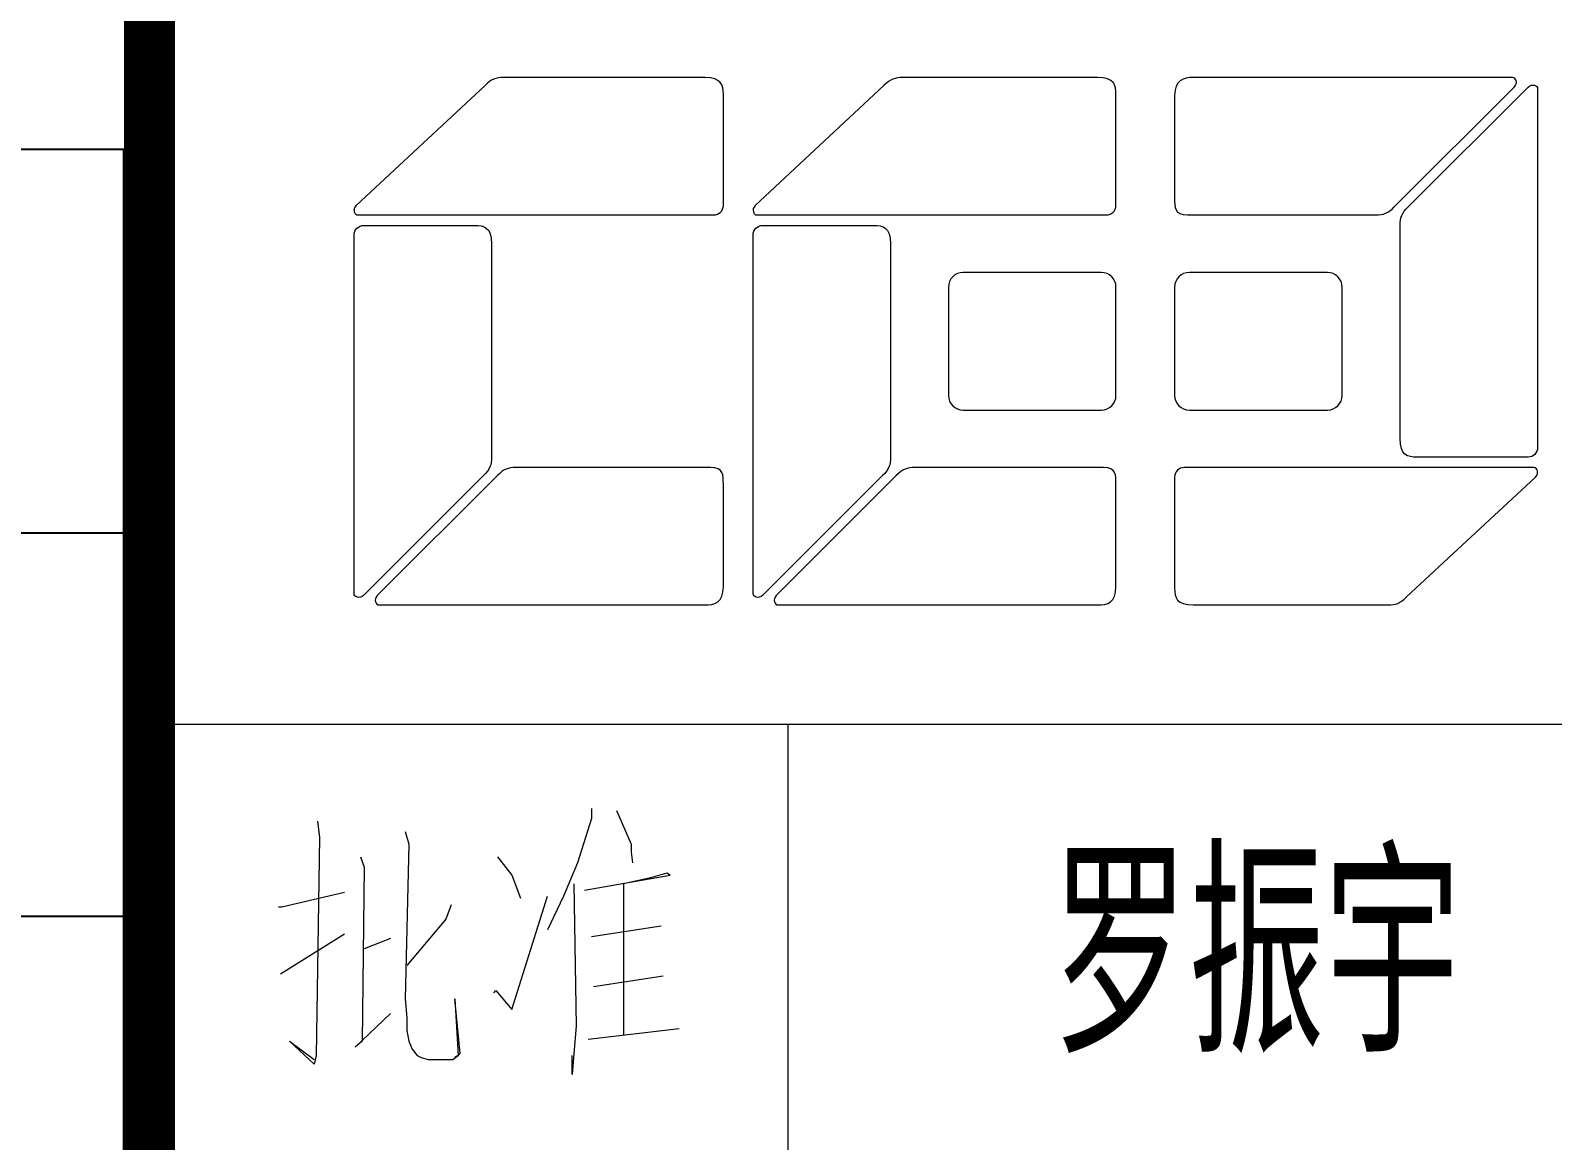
# Model space of a CAD drawing. Header units: millimetres. Extents: x 172649 to 472543, y 238332 to 449264.
# Drawn here: x 359331 to 361714, y 284068 to 285806 of the extents above; entities that cross this region are included whole.
import ezdxf

# ---------------------------------------------------------------- set-up
doc = ezdxf.new("R2010")
doc.units = ezdxf.units.MM
doc.header["$LTSCALE"] = 1000
doc.layers.add('HQ1', color=7, linetype='Continuous')
doc.layers.add('PUB_TEXT', color=7, linetype='Continuous')
doc.layers.add('层 1', color=7, linetype='Continuous', lineweight=0)
doc.styles.add('HZ', font='geditxt.shx', dxfattribs={"width": 0.75, "bigfont": 'hzfs_1.shx'})

# ---------------------------------------------------------------- blocks, each defined once
blk = doc.blocks.new('GEDI_HQ1_2012')
at = {"layer": 'HQ1', "color": 2}
for p, q in [((0, 37), (-65, 37)), ((0, 0), (0, 37)), ((-65, 31), (0, 31)), ((-65, 25), (0, 25))]:
    blk.add_line(p, q, dxfattribs=at)
blk = doc.blocks.new('LOGO_CEEC_2014')
at = {"lineweight": 0}
for points in [[(8.984, 8.126), (8.984, 8.044), (8.916, 7.977), (8.831, 7.977), (8.831, 7.977), (3.261, 7.977), (3.261, 7.977), (3.216, 7.977), (3.17, 8.06), (3.237, 8.126), (3.237, 8.126), (5.253, 10.002), (5.253, 10.002), (5.352, 10.103), (5.423, 10.128), (5.545, 10.128), (5.545, 10.128), (8.693, 10.128), (8.693, 10.128), (8.955, 10.128), (8.984, 10.01), (8.984, 9.866), (8.984, 9.866), (8.984, 8.126), (8.984, 8.126)], [(15.131, 8.126), (15.131, 8.044), (15.063, 7.977), (14.981, 7.977), (14.981, 7.977), (9.506, 7.977), (9.506, 7.977), (9.462, 7.977), (9.418, 8.06), (9.484, 8.126), (9.484, 8.126), (11.499, 10.002), (11.499, 10.002), (11.599, 10.103), (11.672, 10.128), (11.79, 10.128), (11.79, 10.128), (14.842, 10.128), (14.842, 10.128), (15.105, 10.128), (15.131, 10.01), (15.131, 9.866), (15.131, 9.866), (15.131, 8.126), (15.131, 8.126)], [(16.049, 9.845), (16.049, 10.089), (16.19, 10.128), (16.333, 10.128), (16.333, 10.128), (21.343, 10.128), (21.343, 10.128), (21.385, 10.128), (21.431, 10.045), (21.367, 9.981), (21.367, 9.981), (19.487, 8.102), (19.487, 8.102), (19.392, 8.002), (19.318, 7.977), (19.198, 7.977), (19.198, 7.977), (16.248, 7.977), (16.248, 7.977), (16.043, 7.977), (16.049, 8.095), (16.049, 8.24), (16.049, 8.24), (16.049, 9.845), (16.049, 9.845)], [(21.584, 4.185), (21.665, 4.185), (21.731, 4.253), (21.731, 4.336), (21.731, 4.336), (21.731, 9.953), (21.731, 9.953), (21.731, 9.997), (21.648, 10.042), (21.584, 9.976), (21.584, 9.976), (19.704, 8.105), (19.704, 8.105), (19.604, 8.005), (19.578, 7.935), (19.578, 7.815), (19.578, 7.815), (19.578, 4.478), (19.578, 4.478), (19.578, 4.213), (19.696, 4.185), (19.843, 4.185), (19.843, 4.185), (21.584, 4.185), (21.584, 4.185)], [(3.355, 7.813), (3.272, 7.813), (3.203, 7.746), (3.203, 7.664), (3.203, 7.664), (3.203, 2.048), (3.203, 2.048), (3.203, 2.004), (3.289, 1.958), (3.355, 2.023), (3.355, 2.023), (5.229, 3.896), (5.229, 3.896), (5.329, 3.995), (5.356, 4.067), (5.356, 4.185), (5.356, 4.185), (5.356, 7.523), (5.356, 7.523), (5.356, 7.787), (5.237, 7.813), (5.092, 7.813), (5.092, 7.813), (3.355, 7.813), (3.355, 7.813)], [(9.6, 7.813), (9.518, 7.813), (9.45, 7.746), (9.45, 7.664), (9.45, 7.664), (9.45, 2.048), (9.45, 2.048), (9.45, 2.004), (9.533, 1.958), (9.6, 2.023), (9.6, 2.023), (11.478, 3.896), (11.478, 3.896), (11.576, 3.995), (11.601, 4.067), (11.601, 4.185), (11.601, 4.185), (11.601, 7.523), (11.601, 7.523), (11.601, 7.787), (11.483, 7.813), (11.339, 7.813), (11.339, 7.813), (9.6, 7.813), (9.6, 7.813)], [(15.131, 5.152), (15.131, 5.025), (15.028, 4.923), (14.902, 4.923), (14.902, 4.923), (12.737, 4.923), (12.737, 4.923), (12.611, 4.923), (12.508, 5.025), (12.508, 5.152), (12.508, 5.152), (12.508, 6.847), (12.508, 6.847), (12.508, 6.974), (12.611, 7.077), (12.737, 7.077), (12.737, 7.077), (14.902, 7.077), (14.902, 7.077), (15.028, 7.077), (15.131, 6.974), (15.131, 6.847), (15.131, 6.847), (15.131, 5.152), (15.131, 5.152)], [(18.672, 5.152), (18.672, 5.025), (18.566, 4.923), (18.443, 4.923), (18.443, 4.923), (16.28, 4.923), (16.28, 4.923), (16.153, 4.923), (16.049, 5.025), (16.049, 5.152), (16.049, 5.152), (16.049, 6.847), (16.049, 6.847), (16.049, 6.974), (16.153, 7.077), (16.28, 7.077), (16.28, 7.077), (18.443, 7.077), (18.443, 7.077), (18.566, 7.077), (18.672, 6.974), (18.672, 6.847), (18.672, 6.847), (18.672, 5.152), (18.672, 5.152)], [(8.984, 2.156), (8.984, 1.911), (8.843, 1.872), (8.701, 1.872), (8.701, 1.872), (3.591, 1.872), (3.591, 1.872), (3.551, 1.872), (3.503, 1.957), (3.566, 2.02), (3.566, 2.02), (5.447, 3.898), (5.447, 3.898), (5.545, 3.995), (5.614, 4.024), (5.736, 4.024), (5.736, 4.024), (8.785, 4.024), (8.785, 4.024), (8.988, 4.024), (8.984, 3.905), (8.984, 3.76), (8.984, 3.76), (8.984, 2.156), (8.984, 2.156)], [(15.131, 2.156), (15.131, 1.911), (14.992, 1.872), (14.848, 1.872), (14.848, 1.872), (9.839, 1.872), (9.839, 1.872), (9.796, 1.872), (9.749, 1.957), (9.813, 2.02), (9.813, 2.02), (11.692, 3.898), (11.692, 3.898), (11.79, 3.995), (11.862, 4.024), (11.984, 4.024), (11.984, 4.024), (14.934, 4.024), (14.934, 4.024), (15.139, 4.024), (15.131, 3.905), (15.131, 3.76), (15.131, 3.76), (15.131, 2.156), (15.131, 2.156)], [(16.049, 3.874), (16.049, 3.957), (16.12, 4.024), (16.199, 4.024), (16.199, 4.024), (21.676, 4.024), (21.676, 4.024), (21.718, 4.024), (21.763, 3.94), (21.698, 3.874), (21.698, 3.874), (19.68, 1.998), (19.68, 1.998), (19.58, 1.898), (19.509, 1.872), (19.392, 1.872), (19.392, 1.872), (16.343, 1.872), (16.343, 1.872), (16.077, 1.872), (16.049, 1.989), (16.049, 2.135), (16.049, 2.135), (16.049, 3.874), (16.049, 3.874)]]:
    blk.add_open_spline(points, degree=3, knots=[0, 0, 0, 0, 1, 1, 1, 2, 2, 2, 3, 3, 3, 4, 4, 4, 5, 5, 5, 6, 6, 6, 7, 7, 7, 8, 8, 8, 8], dxfattribs=at)
blk = doc.blocks.new('A$C2473133A')
at = {"color": 2}
for p, q in [((18040, 2800), (40, 2800)), ((1040, 0), (1040, 2800))]:
    blk.add_line(p, q, dxfattribs=at)
at = {"color": 2, "const_width": 80}
blk.add_lwpolyline([(40, 0), (40, 4000)], dxfattribs=at)
at = {"color": 7, "lineweight": 0}
for points in [[(303.1, 2648.9), (306.3, 2623), (300.8, 2281.9), (297.6, 2268.5), (259.2, 2304.6), (297.6, 2275.6)], [(732.1, 2668.5), (732.1, 2652.8), (710.1, 2583.8), (688.2, 2531.2), (663.1, 2478.7)], [(771.3, 2665.3), (794, 2612.8), (794, 2600.2), (796.4, 2583.8)], [(440.3, 2632.4), (445.8, 2612.8), (440.3, 2370.5), (442.7, 2340.7), (442.7, 2321.1), (445.8, 2304.6), (451.3, 2292.1), (459.2, 2281.9), (465.4, 2278.7), (476.4, 2275.6), (487.4, 2275.6), (514.8, 2275.6), (523.5, 2281.9), (526.6, 2285), (518, 2370.5), (523.5, 2281.9), (518, 2278.7)], [(370.6, 2593.2), (376, 2576.7), (372.9, 2304.6), (361.9, 2295.2), (417.6, 2347.7)], [(584.6, 2593.2), (607.4, 2564.2), (620.7, 2528.1)], [(704.6, 2550.8), (707.8, 2328.1), (704.6, 2285), (701.5, 2252.1), (701.5, 2281.9)], [(721.1, 2540.6), (855.2, 2564.2), (849.7, 2567.3), (824.6, 2560.2), (782.3, 2550.8), (782.3, 2314.8)], [(241.9, 2514.8), (247.4, 2514.8), (345.5, 2537.5)], [(579.2, 2379.9), (582.3, 2383.8), (607.4, 2354), (663.1, 2531.2)], [(512.5, 2517.9), (503.9, 2495.2), (442.7, 2423)], [(732.1, 2468.5), (841.1, 2485)], [(245.1, 2409.7), (345.5, 2472.4)], [(417.6, 2465.4), (376, 2448.9)], [(735.2, 2390.1), (844.2, 2406.5)], [(726.6, 2307.7), (869.3, 2324.2)]]:
    blk.add_lwpolyline(points, dxfattribs=at)
at = {"xscale": 100, "yscale": 100, "zscale": 100}
blk.add_blockref('LOGO_CEEC_2014', (40, 2800), dxfattribs=at)
at = {"layer": 'PUB_TEXT', "style": 'HZ', "width": 0.7}
blk.add_text('罗振宇', height=304.25, dxfattribs=at).set_placement((1453.7, 2286.4))

msp = doc.modelspace()

# ---------------------------------------------------------------- block references
at = {"xscale": 100, "yscale": 100, "zscale": 100}
msp.add_blockref('GEDI_HQ1_2012', (359477.3, 281919.4), dxfattribs=at)
at = {"layer": '层 1'}
msp.add_blockref('A$C2473133A', (359477.3, 281919.4), dxfattribs=at)

doc.saveas('drawing.dxf')
